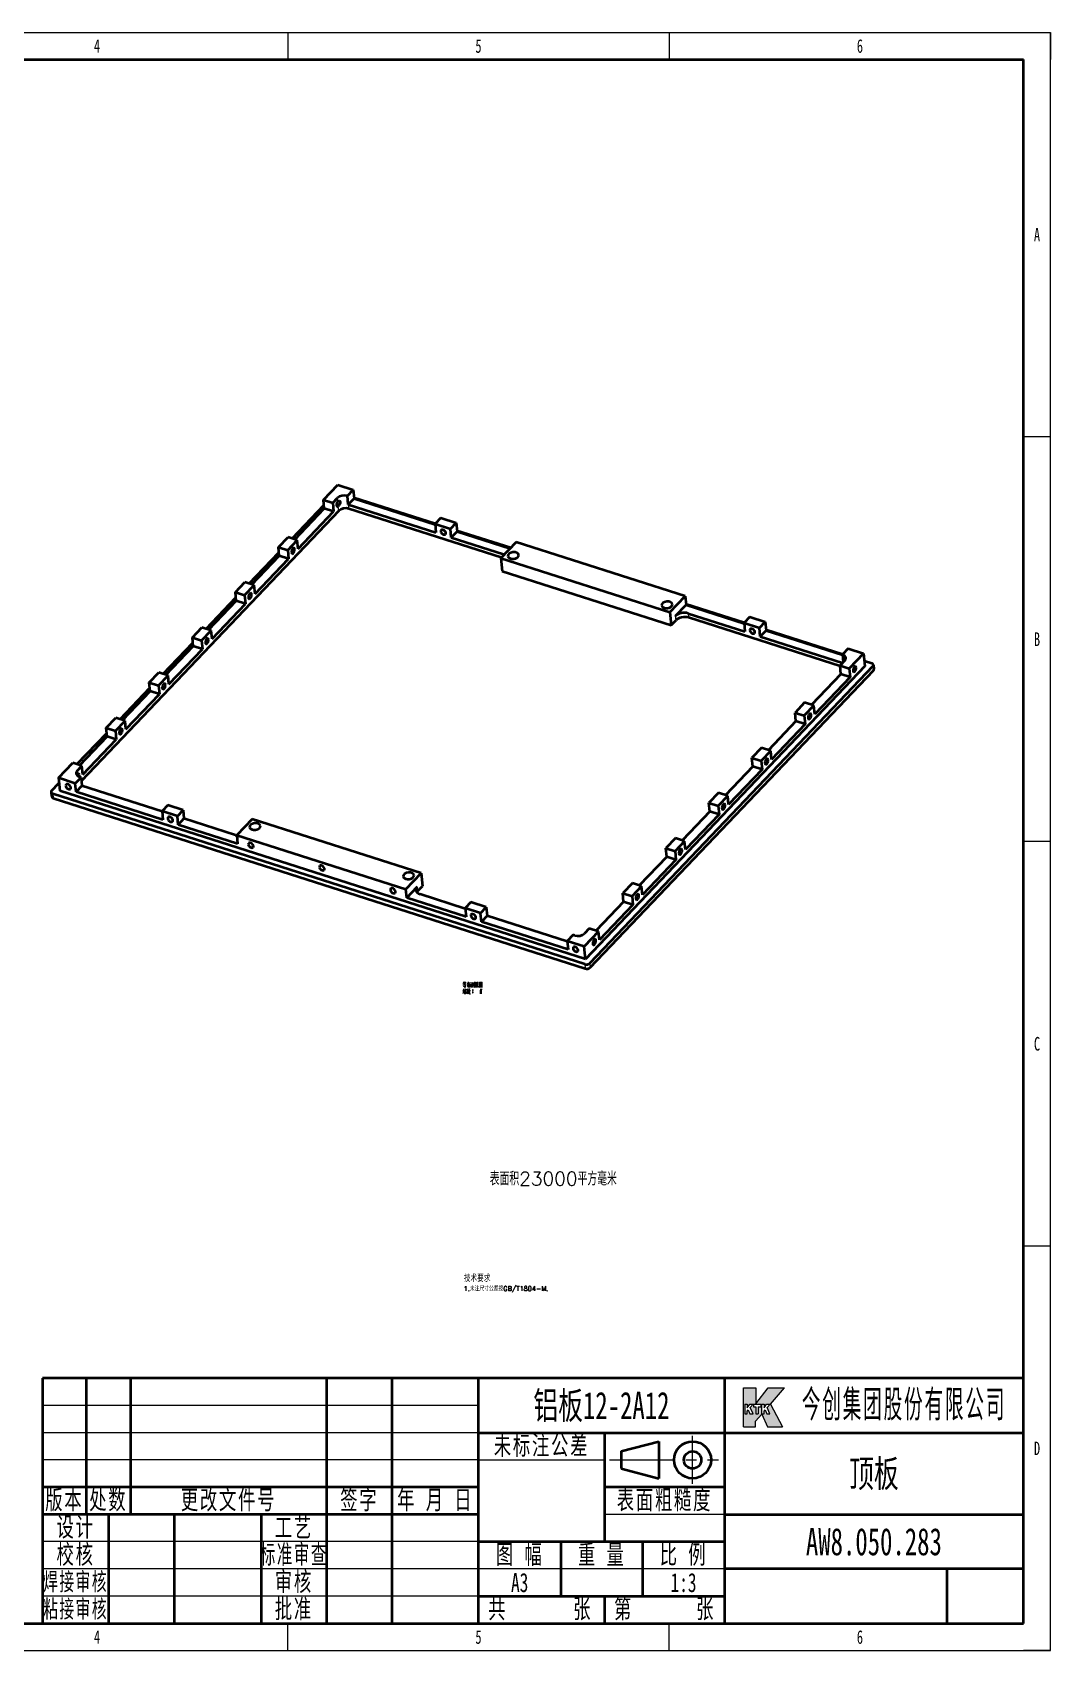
# Model space of a CAD drawing. Header units: millimetres. Extents: x -631 to 3210, y -446 to 2288.
# Drawn here: x 2649 to 3210, y 1396 to 2288 of the extents above; entities that cross this region are included whole.
import ezdxf
from ezdxf.enums import TextEntityAlignment as Align

# ---------------------------------------------------------------- set-up
doc = ezdxf.new("R2010")
doc.units = ezdxf.units.MM
doc.linetypes.add('点画线', pattern=[18, 12, -2, 2, -2])
doc.layers.get('0').update_dxf_attribs({"lineweight": 18})
for name, color, linetype, lineweight in [('中心线层', 1, '点画线', 18), ('尺寸线层', 3, 'Continuous', 18), ('文本层', 3, 'Continuous', 18), ('粗实线层', 7, 'Continuous', 35), ('细实线层', 7, 'Continuous', 18), ('细线0层', 255, 'Continuous', 18)]:
    doc.layers.add(name, color=color, linetype=linetype, lineweight=lineweight)
doc.styles.add('_CAXA_TXTSTYLE_OVERRID_1', font='', dxfattribs={"width": 0.667, "height": 3.5})
doc.styles.get("Standard").update_dxf_attribs({"font": 'txt.shx', "bigfont": 'gbcbig.shx'})
doc.styles.add('标准', font='', dxfattribs={"width": 0.667})
doc.styles.get('_CAXA_TXTSTYLE_OVERRID_1').set_extended_font_data('仿宋')
doc.styles.get('标准').set_extended_font_data('宋体')

# ---------------------------------------------------------------- blocks, each defined once
blk = doc.blocks.new('*X2')
at = {"layer": '粗实线层'}
for p, q in [((-185, 143.5), (205, 143.5)), ((205, -143.5), (205, 143.5)), ((-185, -143.5), (205, -143.5))]:
    blk.add_line(p, q, dxfattribs=at)
at = {"layer": '细实线层'}
for p, q in [((-210, 148.5), (210, 148.5)), ((70, 148.5), (70, 143.5)), ((140, 148.5), (140, 143.5)), ((210, -148.5), (210, 148.5)), ((210, 148.5), (210, 143.5)), ((210, 74.25), (205, 74.25)), ((210, 0), (205, 0)), ((210, -74.25), (205, -74.25)), ((70, -148.5), (70, -143.5)), ((140, -148.5), (140, -143.5)), ((210, -148.5), (210, -143.5)), ((-210, -148.5), (210, -148.5)), ((210, -148.5), (205, -148.5))]:
    blk.add_line(p, q, dxfattribs=at)
at = {"layer": '尺寸线层', "style": '标准'}
for tag, height, width, p in [('T1', 2.5, 0.667, (-175, 146)), ('T2', 2.5, 0.667, (-105, 146)), ('T3', 2.5, 0.667, (-35, 146)), ('T4', 2.5, 0.667, (35, 146)), ('T5', 2.5, 0.667, (105, 146)), ('T6', 2.5, 0.667, (175, 146)), ('R1', 2.5, 0.667, (207.5, 111.38)), ('SQE', 3.5, 0.667, (-188.18, 80.99)), ('试制车间', 3.5, 0.28375, (-188.18, 73.99)), ('涂装车间（装配）', 3.5, 0.147264, (-188.18, 66.99)), ('涂装车间（涂装）', 3.5, 0.147264, (-188.18, 59.99)), ('国际内装车间', 3.5, 0.189302, (-188.18, 52.99)), ('地铁复合车间', 3.5, 0.186278, (-188.18, 46.02)), ('屏蔽门车间', 3.5, 0.225254, (-188.18, 39.14)), ('R2', 2.5, 0.667, (207.5, 37.12)), ('电器车间', 3.5, 0.292284, (-188.18, 32.21)), ('玻璃钢车间', 3.5, 0.225603, (-188.18, 25.29)), ('城轨内装车间', 3.5, 0.186278, (-188.18, 18.29)), ('不锈钢箱体车间', 3.5, 0.15932, (-188.18, 11.29)), ('门系统总装车间', 3.5, 0.161527, (-188.18, 4.29)), ('座椅厨房车间', 3.5, 0.186516, (-188.18, -2.71)), ('碳钢车间', 3.5, 0.28375, (-188.18, -9.71)), ('铝不锈钢车间', 3.5, 0.186397, (-188.18, -16.71)), ('风挡车间', 3.5, 0.284026, (-188.18, -23.71)), ('风道车间', 3.5, 0.284026, (-188.18, -30.71)), ('动车内装车间', 3.5, 0.186397, (-188.18, -37.71)), ('R3', 2.5, 0.667, (207.5, -37.12)), ('采购部', 3.5, 0.378308, (-188.18, -44.71)), ('检修服务部', 3.5, 0.223014, (-188.18, -51.71)), ('品管部', 3.5, 0.389426, (-188.18, -58.71)), ('生产保障部', 3.5, 0.223356, (-188.18, -65.71)), ('工业化部', 3.5, 0.281557, (-188.18, -72.71)), ('研发部', 3.5, 0.3788, (-188.18, -79.71)), ('旧底图总号', 3, 0.667, (-197.5, -100.5)), ('底图总号', 3, 0.667, (-197.5, -113.5)), ('R4', 2.5, 0.667, (207.5, -111.38)), ('签字', 3, 0.667, (-197.5, -126.5)), ('日期', 3, 0.667, (-197.5, -139.5)), ('B1', 2.5, 0.667, (-175, -146)), ('B2', 2.5, 0.667, (-105, -146)), ('B3', 2.5, 0.667, (-35, -146)), ('B4', 2.5, 0.667, (35, -146)), ('B5', 2.5, 0.667, (105, -146)), ('B6', 2.5, 0.667, (175, -146))]:
    blk.add_attdef(tag, text='', height=height, dxfattribs=dict(at, width=width)).set_placement(p, align=Align.MIDDLE_CENTER)
at = {"layer": '尺寸线层', "style": '标准', "width": 0.667}
blk.add_attdef('图号', text='', height=5.33, rotation=180, dxfattribs=at).set_placement((-160, 138.5), align=Align.MIDDLE_CENTER)
blk = doc.blocks.new('*X3')
at = {"layer": '粗实线层'}
h = blk.add_hatch(color=150, dxfattribs=at)
h.paths.add_polyline_path([(-51.35, 36.06), (-51.35, 40.67), (-51.35, 43.23), (-49.09, 43.23), (-49.09, 40.29), (-46.81, 43.23), (-43.85, 43.23), (-46.43, 40.25), (-44.22, 36.08), (-46.97, 36.08), (-48.02, 38.42), (-49.13, 37.14), (-49.13, 36.06)], flags=0)
h.paths.add_polyline_path([(-50.68, 39.59), (-50.67, 39.61), (-50.23, 40.23), (-49.58, 40.23), (-50.13, 39.6), (-49.61, 38.49), (-50.17, 38.49), (-50.49, 39.18), (-50.68, 38.97), (-50.68, 38.49), (-51.13, 38.49), (-51.13, 39.61), (-51.13, 40.23), (-50.68, 40.23), (-50.68, 39.61)], flags=0)
h.paths.add_polyline_path([(-49.12, 38.49), (-49.12, 39.61), (-49.12, 39.76), (-49.55, 39.76), (-49.55, 40.23), (-48.19, 40.23), (-48.19, 39.76), (-48.65, 39.76), (-48.65, 38.49)], flags=0)
h.paths.add_polyline_path([(-48.03, 38.49), (-48.03, 39.53), (-48.03, 40.23), (-47.58, 40.23), (-47.58, 39.59), (-47.13, 40.23), (-46.48, 40.23), (-47.03, 39.6), (-46.51, 38.49), (-47.07, 38.49), (-47.39, 39.18), (-47.58, 38.97), (-47.58, 38.49)], flags=0)
at = {"layer": '中心线层'}
for p, q in [((-60.71, 25.6), (-60.71, 34.4)), ((-75.97, 30), (-55.97, 30))]:
    blk.add_line(p, q, dxfattribs=at)
at = {"layer": '尺寸线层'}
for p, q in [((-100, 40), (-180, 40)), ((-100, 35), (-180, 35)), ((-100, 30), (-180, 30)), ((-100, 15), (-180, 15)), ((-54.87, 10), (-180, 10)), ((-100, 5), (-180, 5))]:
    blk.add_line(p, q, dxfattribs=at)
at = {"layer": '文本层', "color": 150}
for p, q in [((-51.35, 36.06), (-51.35, 43.23)), ((-51.35, 43.23), (-49.09, 43.23)), ((-49.09, 43.23), (-49.09, 40.29)), ((-49.09, 40.29), (-46.81, 43.23)), ((-46.81, 43.23), (-43.85, 43.23)), ((-46.43, 40.25), (-43.85, 43.23)), ((-51.13, 40.23), (-51.13, 38.49)), ((-51.13, 40.23), (-50.68, 40.23)), ((-50.68, 40.23), (-50.68, 39.59)), ((-50.68, 39.59), (-50.23, 40.23)), ((-50.68, 38.97), (-50.49, 39.18)), ((-50.68, 38.49), (-50.68, 38.97)), ((-50.49, 39.18), (-50.17, 38.49)), ((-50.23, 40.23), (-49.58, 40.23)), ((-50.13, 39.6), (-49.58, 40.23)), ((-49.61, 38.49), (-50.13, 39.6)), ((-49.55, 40.23), (-48.19, 40.23)), ((-49.55, 40.23), (-49.55, 39.76)), ((-49.55, 39.76), (-49.12, 39.76)), ((-49.12, 39.76), (-49.12, 38.49)), ((-48.65, 39.76), (-48.19, 39.76)), ((-48.65, 39.76), (-48.65, 38.49)), ((-48.19, 40.23), (-48.19, 39.76)), ((-48.03, 40.23), (-48.03, 38.49)), ((-48.03, 40.23), (-47.58, 40.23)), ((-47.58, 40.23), (-47.58, 39.59)), ((-47.58, 39.59), (-47.13, 40.23)), ((-47.58, 38.97), (-47.39, 39.18)), ((-47.58, 38.49), (-47.58, 38.97)), ((-47.39, 39.18), (-47.07, 38.49)), ((-47.13, 40.23), (-46.48, 40.23)), ((-47.03, 39.6), (-46.48, 40.23)), ((-46.51, 38.49), (-47.03, 39.6)), ((-46.43, 40.25), (-44.22, 36.08)), ((-51.35, 36.06), (-49.13, 36.06)), ((-51.13, 38.49), (-50.68, 38.49)), ((-50.17, 38.49), (-49.61, 38.49)), ((-49.13, 37.14), (-48.02, 38.42)), ((-49.13, 36.06), (-49.13, 37.14)), ((-49.12, 38.49), (-48.65, 38.49)), ((-48.03, 38.49), (-47.58, 38.49)), ((-48.02, 38.42), (-46.97, 36.08)), ((-47.07, 38.49), (-46.51, 38.49)), ((-46.97, 36.08), (-44.22, 36.08))]:
    blk.add_line(p, q, dxfattribs=at)
at = {"layer": '文本层'}
blk.add_line((-49.13, 36.06), (-49.13, 36.06), dxfattribs=at)
at = {"layer": '粗实线层'}
for p, q in [((-180, 45), (-180, 0)), ((0, 45), (-180, 45)), ((-172, 45), (-172, 20)), ((-163.87, 45), (-163.87, 20)), ((-127.87, 45), (-127.87, 0)), ((-115.87, 45), (-115.87, 0)), ((-100, 0), (-100, 45)), ((-54.87, 45), (-54.87, 0)), ((0, 0), (0, 45)), ((-100, 35), (0, 35)), ((-76.87, 35), (-76.87, 15)), ((-73.79, 31.6), (-66.89, 33.4)), ((-66.89, 33.4), (-66.89, 26.6)), ((-73.79, 31.6), (-73.79, 28.4)), ((-73.79, 28.4), (-66.89, 26.6)), ((-100, 25), (-180, 25)), ((-54.87, 25), (-76.87, 25)), ((-100, 20), (-180, 20)), ((-167.87, 20), (-167.87, 0)), ((-155.87, 20), (-155.87, 0)), ((-139.87, 20), (-139.87, 0)), ((-54.87, 20), (0, 20)), ((-100, 15), (-54.87, 15)), ((-84.87, 15), (-84.87, 5)), ((-69.87, 15), (-69.87, 5)), ((0, 10), (-54.87, 10)), ((-14.04, 10), (-14.04, 0)), ((-100, 5), (-54.87, 5)), ((-76.87, 5), (-76.87, 0)), ((-180, 0), (0, 0))]:
    blk.add_line(p, q, dxfattribs=at)
for radius in [3.4, 1.6]:
    blk.add_circle((-60.71, 30), radius, dxfattribs=at)
at = {"layer": '细线0层'}
for p, q in [((-100, 30), (-76.87, 30)), ((-54.87, 20), (-76.87, 20))]:
    blk.add_line(p, q, dxfattribs=at)
at = {"layer": '尺寸线层', "attachment_point": 5}
for s, insert, char_height, width, style in [('\\T1.1;{\\W0.5;\\C150;今创集团股份有限公司}', (-21.9, 40), 5, 42.792, '_CAXA_TXTSTYLE_OVERRID_1'), ('\\T1.1;\\H0.929172x;\\W0.610078;焊接审核', (-173.93, 7.5), 3.5, 18.4107, '标准')]:
    blk.add_mtext(s, dxfattribs=dict(at, insert=insert, char_height=char_height, width=width, style=style))
at = {"layer": '尺寸线层', "char_height": 3.5, "attachment_point": 5, "style": '标准'}
for s, insert, width, line_spacing_factor in [('\\T1.1;\\W0.667;未标注公差', (-88.43, 32.5), 38.5655, 0.921667), ('\\T1.1;\\W0.667;版本', (-176, 22.5), 13.336, 0.921667), ('\\T1.1;\\W0.667;更改文件号', (-145.87, 22.5), 60.012, 0.917778), ('\\T1.1;\\W0.667;签字', (-121.87, 22.5), 20.004, 0.921667), ('\\T1.1;\\W0.667;年 月 日', (-107.93, 22.5), 26.4475, 0.921667), ('\\T1.1;\\W0.667;表面粗糙度', (-65.87, 22.5), 36.674, 0.921667), ('\\T1.1;\\W0.667;设计', (-173.93, 17.5), 20.2285, 0.886667), ('\\T1.1;\\W0.667;工艺', (-133.87, 17.5), 20.004, 0.847778), ('\\T1.1;\\W0.667;图 幅', (-92.43, 12.5), 25.2295, 0.917778), ('\\T1.1;\\W0.667;重 量', (-77.37, 12.5), 25.005, 0.875), ('\\T1.1;\\W0.667;比 例', (-62.37, 12.5), 25.005, 0.902222), ('\\T1.1;\\W0.667;审核', (-133.87, 7.5), 20.004, 0.925556), ('\\T1.1;\\W0.667;共', (-96.46, 2.5), 11.8108, 0.902222), ('\\T1.1;\\W0.667;张', (-80.87, 2.5), 13.336, 0.894444), ('\\T1.1;\\W0.667;第', (-73.37, 2.5), 11.669, 0.913889), ('\\T1.1;\\W0.667;张', (-58.31, 2.5), 11.4846, 0.894444)]:
    blk.add_mtext(s, dxfattribs=dict(at, insert=insert, width=width, line_spacing_factor=line_spacing_factor))
at = {"layer": '尺寸线层', "linetype": 'Continuous', "char_height": 3.5, "attachment_point": 5, "style": '标准'}
for s, insert, width, line_spacing_factor in [('\\T1.1;\\W0.667;处数', (-167.93, 22.5), 13.5605, 0.917778), ('\\T1.1;\\W0.667;校核', (-173.93, 12.5), 20.2285, 0.925556), ('\\T1.1;\\W0.594321;标准审查', (-133.87, 12.5), 19.1319, 0.917778), ('\\T1.1;\\W0.667;批准', (-133.87, 2.5), 20.004, 0.91)]:
    blk.add_mtext(s, dxfattribs=dict(at, insert=insert, width=width, line_spacing_factor=line_spacing_factor))
at = {"layer": '尺寸线层', "linetype": 'Continuous', "insert": (-173.93, 2.5), "char_height": 3.5, "width": 18.4107, "attachment_point": 5, "style": '标准'}
blk.add_mtext('\\T1.1;\\H0.929172x;\\W0.610078;粘接审核', dxfattribs=at)
at = {"layer": '尺寸线层', "style": '标准'}
for tag, height, width, p in [('KTK版本4', 3.34, 0.37182, (-176, 42.5)), ('处数4', 3.36, 0.62988, (-167.93, 42.5)), ('更改文件号4', 3.36, 0.667, (-145.87, 42.5)), ('签字4', 3.34, 0.667, (-121.87, 42.5)), ('年月日4', 3.34, 0.667, (-107.93, 42.5)), ('材料', 5, 0.667, (-77.43, 40)), ('KTK版本3', 3.34, 0.374264, (-176, 37.5)), ('处数3', 3.36, 0.636828, (-167.93, 37.5)), ('更改文件号3', 3.36, 0.667, (-145.87, 37.5)), ('签字3', 3.34, 0.667, (-121.87, 37.5)), ('年月日3', 3.34, 0.667, (-107.93, 37.5)), ('KTK版本2', 3.34, 0.374264, (-176, 32.5)), ('处数2', 3.36, 0.636828, (-167.93, 32.5)), ('更改文件号2', 3.36, 0.667, (-145.87, 32.5)), ('签字2', 3.34, 0.667, (-121.87, 32.5)), ('年月日2', 3.34, 0.667, (-107.93, 32.5)), ('名称', 5, 0.667, (-27.43, 27.5)), ('KTK版本', 3.34, 0.429424, (-176, 27.5)), ('处数1', 3.36, 0.647024, (-167.93, 27.5)), ('更改文件号1', 3.36, 0.667, (-145.87, 27.5)), ('签字1', 3.34, 0.667, (-121.87, 27.5)), ('年月日1', 3.34, 0.667, (-107.93, 27.5)), ('设计', 3.47, 0.667, (-161.87, 17.5)), ('设计日期', 3.5, 0.667, (-147.87, 17.5)), ('工艺', 3.5, 0.667, (-121.87, 17.5)), ('工艺日期', 3.41, 0.667, (-107.93, 17.5)), ('图号', 5, 0.667, (-27.43, 15)), ('校核', 3.5, 0.667, (-161.87, 12.5)), ('校核日期', 3.33, 0.667, (-147.87, 12.5)), ('标准审核', 3.33, 0.594979, (-121.87, 12.5)), ('标准审核日期', 3.33, 0.525265, (-107.93, 12.5)), ('焊接审核', 3.25, 0.602894, (-161.87, 7.5)), ('焊接审核日期', 3.25, 0.538358, (-147.87, 7.5)), ('审核', 3.33, 0.667, (-121.87, 7.5)), ('审核日期', 3.33, 0.667, (-107.93, 7.5)), ('图幅', 3.36, 0.667, (-92.43, 7.5)), ('重量', 3.5, 0.667, (-77.37, 7.5)), ('比例', 3.41, 0.667, (-62.37, 7.5)), ('原图号', 5, 0.667, (-34.45, 5.12)), ('客户版本', 5, 0.462605, (-7.02, 5)), ('粘接审核', 3.25, 0.602894, (-161.87, 2.5)), ('粘接审核日期', 3.25, 0.538358, (-147.87, 2.5)), ('批准', 3.38, 0.667, (-121.87, 2.5)), ('批准日期', 3.37, 0.667, (-107.93, 2.5)), ('共几张', 3.38, 0.512128, (-88.89, 2.5)), ('第几张', 3.36, 0.521411, (-65.81, 2.5))]:
    blk.add_attdef(tag, text='', height=height, dxfattribs=dict(at, width=width)).set_placement(p, align=Align.MIDDLE_CENTER)

msp = doc.modelspace()

# ---------------------------------------------------------------- linework, layer by layer
at = {"color": 7, "lineweight": 35, "ltscale": 0.286273}
msp.add_line((2809.66, 2030.027), (2817.561, 2038.315), dxfattribs=at)
at = {"color": 7, "lineweight": 35, "ltscale": 0.2222}
for p, q in [((2817.561, 2038.315), (2826.025, 2035.603)), ((2871.11, 2016.829), (2879.574, 2014.117)), ((3041.237, 1962.316), (3049.702, 1959.604)), ((3044.398, 1965.631), (3052.862, 1962.919)), ((3098.568, 1948.273), (3107.032, 1945.561)), ((2729.251, 1855.986), (2720.787, 1858.699)), ((2732.412, 1859.302), (2723.948, 1862.014)), ((2896.163, 1802.504), (2887.699, 1805.216)), ((2899.323, 1805.819), (2890.859, 1808.531))]:
    msp.add_line(p, q, dxfattribs=at)
at = {"color": 7, "lineweight": 35, "ltscale": 0.114509}
for p, q in [((2822.865, 2032.288), (2826.025, 2035.603)), ((2879.574, 2014.117), (2882.735, 2017.432)), ((2883.203, 2012.703), (2880.042, 2009.388)), ((3098.568, 1948.273), (3095.408, 1944.958)), ((2890.859, 1808.531), (2887.699, 1805.216)), ((2896.163, 1802.504), (2899.323, 1805.819)), ((2899.792, 1801.09), (2896.631, 1797.775))]:
    msp.add_line(p, q, dxfattribs=at)
at = {"color": 7, "lineweight": 35, "ltscale": 0.1188}
msp.add_line((2823.333, 2027.559), (2822.865, 2032.288), dxfattribs=at)
at = {"color": 7, "lineweight": 35, "ltscale": 0.118799}
for p, q in [((2826.025, 2035.603), (2826.494, 2030.874)), ((2810.128, 2025.298), (2809.66, 2030.027)), ((2814.738, 2028.4), (2815.206, 2023.671)), ((2871.11, 2016.829), (2871.578, 2012.1)), ((2880.042, 2009.388), (2879.574, 2014.117)), ((2882.735, 2017.432), (2883.203, 2012.703)), ((2795.715, 2003.228), (2795.247, 2007.956)), ((2785.369, 1999.33), (2784.901, 2004.058)), ((2789.979, 2002.431), (2790.447, 1997.702)), ((2761.663, 1974.466), (2761.195, 1979.195)), ((2772.01, 1978.364), (2771.541, 1983.093)), ((2766.274, 1977.568), (2766.742, 1972.839)), ((3008.849, 1977.022), (3009.318, 1972.293)), ((3041.237, 1962.316), (3041.706, 1957.587)), ((3052.862, 1962.919), (3053.331, 1958.19)), ((2737.958, 1949.603), (2737.49, 1954.331)), ((2742.568, 1952.704), (2743.036, 1947.975)), ((2748.304, 1953.501), (2747.836, 1958.229)), ((3050.17, 1954.875), (3049.702, 1959.604)), ((3094.52, 1934.172), (3094.052, 1938.901)), ((3099.131, 1937.273), (3099.599, 1932.545)), ((2714.252, 1924.739), (2713.784, 1929.468)), ((2718.863, 1927.841), (2719.331, 1923.112)), ((2724.599, 1928.637), (2724.131, 1933.366)), ((3080.108, 1912.101), (3079.64, 1916.83)), ((2700.893, 1903.773), (2700.425, 1908.502)), ((3069.761, 1908.203), (3069.293, 1912.932)), ((3074.372, 1911.305), (3074.84, 1906.576)), ((2690.547, 1899.875), (2690.079, 1904.604)), ((2695.157, 1902.977), (2695.625, 1898.248)), ((3056.402, 1887.238), (3055.934, 1891.966)), ((2677.188, 1878.91), (2676.72, 1883.639)), ((3046.056, 1883.34), (3045.588, 1888.068)), ((3050.666, 1886.441), (3051.134, 1881.712)), ((2673.518, 1869.266), (2673.05, 1873.995)), ((2676.211, 1877.31), (2676.679, 1872.581)), ((3022.351, 1858.476), (3021.882, 1863.205)), ((3032.697, 1862.374), (3032.229, 1867.103)), ((2720.787, 1858.699), (2721.256, 1853.97)), ((2729.72, 1851.258), (2729.251, 1855.986)), ((2732.412, 1859.302), (2732.88, 1854.573)), ((3026.961, 1861.578), (3027.429, 1856.849)), ((2761.923, 1845.518), (2762.391, 1840.789)), ((2998.645, 1833.613), (2998.177, 1838.341)), ((3003.255, 1836.714), (3003.724, 1831.985)), ((3008.991, 1837.51), (3008.523, 1842.239)), ((2855.496, 1810.956), (2855.027, 1815.685)), ((2974.94, 1808.749), (2974.471, 1813.478)), ((2979.55, 1811.851), (2980.018, 1807.122)), ((2985.286, 1812.647), (2984.818, 1817.376)), ((2887.699, 1805.216), (2888.167, 1800.487)), ((2896.631, 1797.775), (2896.163, 1802.504)), ((2899.323, 1805.819), (2899.792, 1801.09)), ((2943.9, 1787.208), (2944.368, 1782.479))]:
    msp.add_line(p, q, dxfattribs=at)
at = {"color": 7, "lineweight": 35}
for p, q in [((2826.433, 2031.489), (2871.362, 2017.093)), ((2818.074, 2024.069), (2676.393, 1875.466)), ((2792.501, 2008.836), (2809.946, 2027.134)), ((2793.981, 2008.362), (2810.128, 2025.298)), ((2795.715, 2003.228), (2815.206, 2023.671)), ((2823.333, 2027.559), (2871.578, 2012.1)), ((2907.568, 1998.279), (2823.567, 2025.194)), ((2826.494, 2030.874), (2871.135, 2016.57)), ((2880.042, 2009.388), (2908.82, 2000.167)), ((2883.142, 2013.318), (2912.836, 2003.804)), ((2883.203, 2012.703), (2912.401, 2003.347)), ((3008.849, 1977.022), (2915.745, 2006.855)), ((2768.796, 1983.973), (2785.187, 2001.165)), ((2770.275, 1983.499), (2785.369, 1999.33)), ((2772.01, 1978.364), (2790.447, 1997.702)), ((2907.316, 1998.014), (3000.421, 1968.181)), ((2908.018, 1990.921), (3001.123, 1961.088)), ((2745.09, 1959.109), (2761.482, 1976.301)), ((2746.57, 1958.635), (2761.663, 1974.466)), ((2748.304, 1953.501), (2766.742, 1972.839)), ((3009.257, 1972.908), (3041.49, 1962.58)), ((3009.318, 1972.293), (3041.263, 1962.057)), ((3010.389, 1967.622), (3041.706, 1957.587)), ((3094.091, 1938.512), (3010.623, 1965.257)), ((2721.385, 1934.246), (2737.776, 1951.438)), ((3050.17, 1954.875), (3095.449, 1940.366)), ((3053.27, 1958.805), (3095.66, 1945.222)), ((3053.331, 1958.19), (3095.433, 1944.699)), ((2722.864, 1933.771), (2737.958, 1949.603)), ((2724.599, 1928.637), (2743.036, 1947.975)), ((3107.735, 1938.468), (2953.913, 1777.131)), ((3112.174, 1938.488), (2956.245, 1774.941)), ((2956.479, 1772.577), (3112.408, 1936.124)), ((3094.52, 1934.172), (3078.373, 1917.236)), ((2697.679, 1909.382), (2714.071, 1926.574)), ((2699.159, 1908.908), (2714.252, 1924.739)), ((3099.599, 1932.545), (3080.108, 1912.101)), ((2700.893, 1903.773), (2719.331, 1923.112)), ((3069.761, 1908.203), (3054.668, 1892.372)), ((2673.974, 1884.518), (2690.365, 1901.711)), ((2675.453, 1884.044), (2690.547, 1899.875)), ((2677.188, 1878.91), (2695.625, 1898.248)), ((3074.84, 1906.576), (3056.402, 1887.238)), ((3046.056, 1883.34), (3030.962, 1867.509)), ((3051.134, 1881.712), (3032.697, 1862.374)), ((2720.813, 1858.439), (2676.679, 1872.581)), ((2953.499, 1774.379), (2660.642, 1868.217)), ((2660.876, 1865.853), (2953.733, 1772.014)), ((2953.913, 1777.131), (2664.442, 1869.885)), ((2721.256, 1853.97), (2673.518, 1869.266)), ((2761.32, 1845.46), (2732.88, 1854.573)), ((2863.456, 1824.525), (2770.351, 1854.358)), ((3022.351, 1858.476), (3007.257, 1842.645)), ((3027.429, 1856.849), (3008.991, 1837.51)), ((2762.391, 1840.789), (2729.72, 1851.258)), ((2761.923, 1845.518), (2855.027, 1815.685)), ((2998.645, 1833.613), (2983.551, 1817.781)), ((3003.724, 1831.985), (2985.286, 1812.647)), ((2888.167, 1800.487), (2855.496, 1810.956)), ((2887.724, 1804.957), (2862.888, 1812.915)), ((2974.94, 1808.749), (2959.846, 1792.918)), ((2943.926, 1786.949), (2899.792, 1801.09)), ((2980.018, 1807.122), (2961.58, 1787.783)), ((2944.368, 1782.479), (2896.631, 1797.775))]:
    msp.add_line(p, q, dxfattribs=at)
at = {"color": 7, "lineweight": 35, "ltscale": 0.133318}
for p, q in [((2809.66, 2030.027), (2814.738, 2028.4)), ((2815.206, 2023.671), (2810.128, 2025.298)), ((2795.247, 2007.956), (2790.168, 2009.584)), ((2784.901, 2004.058), (2789.979, 2002.431)), ((2790.447, 1997.702), (2785.369, 1999.33)), ((2737.49, 1954.331), (2742.568, 1952.704)), ((2747.836, 1958.229), (2742.757, 1959.857)), ((2743.036, 1947.975), (2737.958, 1949.603)), ((2724.131, 1933.366), (2719.052, 1934.993)), ((3094.052, 1938.901), (3099.131, 1937.273)), ((3099.599, 1932.545), (3094.52, 1934.172)), ((2700.425, 1908.502), (2695.347, 1910.129)), ((3069.293, 1912.932), (3074.372, 1911.305)), ((3074.84, 1906.576), (3069.761, 1908.203)), ((2690.079, 1904.604), (2695.157, 1902.977)), ((2695.625, 1898.248), (2690.547, 1899.875)), ((3055.934, 1891.966), (3050.856, 1893.594)), ((2676.72, 1883.639), (2671.641, 1885.266)), ((3045.588, 1888.068), (3050.666, 1886.441)), ((3051.134, 1881.712), (3046.056, 1883.34)), ((2998.177, 1838.341), (3003.255, 1836.714)), ((3008.523, 1842.239), (3003.445, 1843.867)), ((3003.724, 1831.985), (2998.645, 1833.613)), ((2984.818, 1817.376), (2979.739, 1819.003))]:
    msp.add_line(p, q, dxfattribs=at)
at = {"color": 7, "lineweight": 35, "ltscale": 0.095422}
msp.add_line((2814.738, 2028.4), (2817.372, 2031.162), dxfattribs=at)
at = {"color": 7, "lineweight": 13, "ltscale": 0.04653}
for p, q in [((2817.555, 2029.31), (2817.372, 2031.162)), ((2674.086, 1880.876), (2674.269, 1879.024))]:
    msp.add_line(p, q, dxfattribs=at)
at = {"color": 7, "lineweight": 13, "ltscale": 0.06633}
msp.add_line((2818.074, 2024.069), (2817.813, 2026.709), dxfattribs=at)
at = {"color": 7, "lineweight": 35, "ltscale": 0.11451}
for p, q in [((2826.494, 2030.874), (2823.333, 2027.559)), ((2673.05, 1873.995), (2676.211, 1877.31)), ((2676.679, 1872.581), (2673.518, 1869.266)), ((2723.948, 1862.014), (2720.787, 1858.699)), ((2729.251, 1855.986), (2732.412, 1859.302)), ((2732.88, 1854.573), (2729.72, 1851.258)), ((2947.061, 1790.523), (2943.9, 1787.208))]:
    msp.add_line(p, q, dxfattribs=at)
at = {"color": 7, "lineweight": 13, "ltscale": 0.059399}
for p, q in [((2823.333, 2027.559), (2823.567, 2025.194)), ((3003.757, 1963.851), (3003.523, 1966.215)), ((3112.174, 1938.488), (3112.408, 1936.124)), ((2660.642, 1868.217), (2660.876, 1865.853)), ((2953.499, 1774.379), (2953.733, 1772.014)), ((2956.245, 1774.941), (2956.479, 1772.577))]:
    msp.add_line(p, q, dxfattribs=at)
at = {"color": 7, "lineweight": 35, "ltscale": 0.114513}
for p, q in [((2874.271, 2020.144), (2871.11, 2016.829)), ((3044.398, 1965.631), (3041.237, 1962.316)), ((3049.702, 1959.604), (3052.862, 1962.919))]:
    msp.add_line(p, q, dxfattribs=at)
at = {"color": 7, "lineweight": 35, "ltscale": 0.222194}
msp.add_line((2874.271, 2020.144), (2882.735, 2017.432), dxfattribs=at)
at = {"color": 7, "lineweight": 35, "ltscale": 0.19085}
for p, q in [((2784.901, 2004.058), (2790.168, 2009.584)), ((2789.979, 2002.431), (2795.247, 2007.956)), ((2761.195, 1979.195), (2766.463, 1984.72)), ((2766.274, 1977.568), (2771.541, 1983.093)), ((2737.49, 1954.331), (2742.757, 1959.857)), ((2742.568, 1952.704), (2747.836, 1958.229)), ((2718.863, 1927.841), (2724.131, 1933.366)), ((3074.561, 1918.457), (3069.293, 1912.932)), ((2690.079, 1904.604), (2695.347, 1910.129)), ((2695.157, 1902.977), (2700.425, 1908.502)), ((3050.856, 1893.594), (3045.588, 1888.068)), ((3055.934, 1891.966), (3050.666, 1886.441)), ((3027.15, 1868.73), (3021.882, 1863.205)), ((3032.229, 1867.103), (3026.961, 1861.578)), ((3003.445, 1843.867), (2998.177, 1838.341)), ((3008.523, 1842.239), (3003.255, 1836.714)), ((2984.818, 1817.376), (2979.55, 1811.851))]:
    msp.add_line(p, q, dxfattribs=at)
at = {"color": 7, "lineweight": 35, "ltscale": 0.305364}
for p, q in [((2915.745, 2006.855), (2907.316, 1998.014)), ((3000.421, 1968.181), (3008.849, 1977.022)), ((2770.351, 1854.358), (2761.923, 1845.518)), ((2855.027, 1815.685), (2863.456, 1824.525))]:
    msp.add_line(p, q, dxfattribs=at)
at = {"color": 7, "lineweight": 35, "ltscale": 0.178199}
for p, q in [((2907.316, 1998.014), (2908.018, 1990.921)), ((3000.421, 1968.181), (3001.123, 1961.088)), ((2863.456, 1824.525), (2864.158, 1817.432)), ((2953.913, 1777.131), (2953.211, 1784.224))]:
    msp.add_line(p, q, dxfattribs=at)
at = {"color": 7, "lineweight": 13, "ltscale": 0.013084}
msp.add_line((2908.872, 1999.646), (2908.82, 2000.167), dxfattribs=at)
at = {"color": 7, "lineweight": 35, "ltscale": 0.133324}
for p, q in [((2761.195, 1979.195), (2766.274, 1977.568)), ((2771.541, 1983.093), (2766.463, 1984.72)), ((2766.742, 1972.839), (2761.663, 1974.466)), ((2713.784, 1929.468), (2718.863, 1927.841)), ((2719.331, 1923.112), (2714.252, 1924.739)), ((3079.64, 1916.83), (3074.561, 1918.457)), ((3021.882, 1863.205), (3026.961, 1861.578)), ((3032.229, 1867.103), (3027.15, 1868.73)), ((3027.429, 1856.849), (3022.351, 1858.476)), ((2974.471, 1813.478), (2979.55, 1811.851)), ((2980.018, 1807.122), (2974.94, 1808.749)), ((2961.112, 1792.512), (2956.034, 1794.139))]:
    msp.add_line(p, q, dxfattribs=at)
at = {"color": 7, "lineweight": 35, "ltscale": 0.209937}
for p, q in [((3003.523, 1966.215), (3009.318, 1972.293)), ((2855.496, 1810.956), (2861.29, 1817.034))]:
    msp.add_line(p, q, dxfattribs=at)
at = {"color": 7, "lineweight": 35, "ltscale": 0.095428}
for p, q in [((3001.123, 1961.088), (3003.757, 1963.851)), ((2674.086, 1880.876), (2676.72, 1883.639)), ((2861.524, 1814.669), (2864.158, 1817.432))]:
    msp.add_line(p, q, dxfattribs=at)
at = {"color": 7, "lineweight": 13, "ltscale": 0.0594}
for p, q in [((3010.389, 1967.622), (3010.623, 1965.257)), ((2861.29, 1817.034), (2861.524, 1814.669))]:
    msp.add_line(p, q, dxfattribs=at)
at = {"color": 7, "lineweight": 35, "ltscale": 0.114514}
msp.add_line((3053.331, 1958.19), (3050.17, 1954.875), dxfattribs=at)
at = {"color": 7, "lineweight": 35, "ltscale": 0.105506}
msp.add_line((3095.408, 1944.958), (3095.823, 1940.758), dxfattribs=at)
at = {"color": 7, "lineweight": 35, "ltscale": 0.286277}
for p, q in [((3107.032, 1945.561), (3099.131, 1937.273)), ((2961.112, 1792.512), (2953.211, 1784.224))]:
    msp.add_line(p, q, dxfattribs=at)
at = {"color": 7, "lineweight": 35, "ltscale": 0.178198}
for p, q in [((3107.032, 1945.561), (3107.735, 1938.468)), ((2663.739, 1876.978), (2664.442, 1869.885))]:
    msp.add_line(p, q, dxfattribs=at)
at = {"color": 7, "lineweight": 35, "ltscale": 0.190855}
for p, q in [((2713.784, 1929.468), (2719.052, 1934.993)), ((2979.739, 1819.003), (2974.471, 1813.478))]:
    msp.add_line(p, q, dxfattribs=at)
at = {"color": 7, "lineweight": 35, "ltscale": 0.095427}
msp.add_line((3096.686, 1941.663), (3094.052, 1938.901), dxfattribs=at)
at = {"color": 7, "lineweight": 35, "ltscale": 0.107507}
msp.add_line((3107.44, 1941.448), (3111.535, 1940.136), dxfattribs=at)
at = {"color": 7, "lineweight": 35, "ltscale": 0.059399}
for p, q in [((3112.471, 1939.228), (3112.705, 1936.863)), ((2659.705, 1869.125), (2659.939, 1866.761))]:
    msp.add_line(p, q, dxfattribs=at)
at = {"color": 7, "lineweight": 35, "ltscale": 0.190854}
msp.add_line((3079.64, 1916.83), (3074.372, 1911.305), dxfattribs=at)
at = {"color": 7, "lineweight": 35, "ltscale": 0.286278}
msp.add_line((2663.739, 1876.978), (2671.641, 1885.266), dxfattribs=at)
at = {"color": 7, "lineweight": 35, "ltscale": 0.145765}
msp.add_line((2660.003, 1869.865), (2664.026, 1874.084), dxfattribs=at)
at = {"color": 7, "lineweight": 35, "ltscale": 0.244421}
for p, q in [((2673.05, 1873.995), (2663.739, 1876.978)), ((2953.211, 1784.224), (2943.9, 1787.208))]:
    msp.add_line(p, q, dxfattribs=at)
at = {"color": 7, "lineweight": 35, "ltscale": 0.022221}
for p, q in [((2676.211, 1877.31), (2675.364, 1877.581)), ((2947.907, 1790.252), (2947.061, 1790.523))]:
    msp.add_line(p, q, dxfattribs=at)
at = {"color": 7, "lineweight": 35, "ltscale": 0.095423}
msp.add_line((2956.034, 1794.139), (2953.4, 1791.377), dxfattribs=at)
at = {"color": 7, "lineweight": 35, "ltscale": 0.118798}
msp.add_line((2961.58, 1787.783), (2961.112, 1792.512), dxfattribs=at)
at = {"color": 7, "lineweight": 35}
for points in [[(2817.555, 2029.31), (2817.849, 2029.516), (2818.09, 2029.569), (2818.326, 2029.537)], [(2818.855, 2028.825), (2818.822, 2028.389), (2818.659, 2027.925), (2818.541, 2027.695), (2818.106, 2027.05), (2817.813, 2026.709)], [(2818.326, 2029.537), (2818.59, 2029.383), (2818.778, 2029.121), (2818.855, 2028.825)], [(2673.943, 1878.432), (2674.049, 1878.699), (2674.269, 1879.024)]]:
    msp.add_lwpolyline(points, dxfattribs=at)
at = {"color": 7, "lineweight": 13}
for points in [[(2887.01, 1764.678), (2886.486, 1763.593)], [(2886.8, 1764.223), (2887.395, 1764.328)], [(2887.151, 1763.733), (2886.941, 1764.223)], [(2887.675, 1764.678), (2887.326, 1763.698)], [(2887.536, 1764.223), (2888.201, 1764.328)], [(2887.675, 1764.223), (2887.885, 1763.768)], [(2889.32, 1764.678), (2888.901, 1762.963)], [(2890.161, 1764.608), (2890.125, 1763.278), (2890.09, 1761.948)], [(2891.105, 1764.573), (2891.351, 1764.083)], [(2891.631, 1762.473), (2891.631, 1764.433)], [(2891.631, 1764.188), (2892.191, 1764.258)], [(2892.191, 1764.398), (2892.191, 1762.508)], [(2892.75, 1764.678), (2892.75, 1763.138), (2892.75, 1761.598)], [(2893.381, 1764.608), (2893.661, 1764.188)], [(2894.151, 1764.573), (2894.151, 1762.893)], [(2894.816, 1764.398), (2894.151, 1764.328)], [(2894.746, 1762.823), (2894.816, 1764.503)], [(2895.585, 1764.608), (2895.585, 1763.138), (2895.585, 1761.633)], [(2895.585, 1764.573), (2895.585, 1763.173), (2895.585, 1761.773)], [(2897.056, 1764.433), (2895.585, 1764.293)], [(2897.02, 1761.808), (2897.02, 1763.173), (2897.056, 1764.573)], [(2886.415, 1758.413), (2887.115, 1758.798)], [(2886.871, 1759.848), (2886.451, 1759.708)], [(2888.27, 1763.138), (2886.486, 1762.893)], [(2886.941, 1760.863), (2886.486, 1759.778)], [(2886.52, 1759.078), (2887.046, 1759.253)], [(2887.01, 1760.093), (2886.556, 1759.078)], [(2886.661, 1762.403), (2888.026, 1762.578)], [(2886.905, 1763.383), (2887.921, 1763.523)], [(2887.326, 1759.568), (2887.01, 1759.078)], [(2887.046, 1762.403), (2887.185, 1761.913)], [(2887.256, 1760.548), (2887.151, 1759.988)], [(2887.256, 1760.408), (2888.306, 1760.548)], [(2887.5, 1760.128), (2887.326, 1759.568)], [(2887.675, 1761.598), (2887.675, 1761.563), (2887.361, 1761.843)], [(2887.361, 1759.638), (2887.361, 1757.923)], [(2887.395, 1763.033), (2887.395, 1763.733)], [(2887.57, 1759.848), (2888.27, 1759.953)], [(2887.641, 1761.038), (2887.816, 1760.653)], [(2887.641, 1759.428), (2887.675, 1758.028)], [(2887.641, 1759.323), (2888.165, 1759.393)], [(2887.675, 1762.963), (2887.675, 1761.563)], [(2887.675, 1758.763), (2888.06, 1758.833)], [(2888.131, 1758.273), (2887.71, 1758.203)], [(2887.885, 1759.883), (2887.816, 1759.323)], [(2888.201, 1759.498), (2888.131, 1758.098)], [(2888.34, 1760.653), (2888.201, 1760.198)], [(2889.111, 1760.268), (2889.006, 1759.358), (2888.901, 1758.938), (2888.585, 1758.063)], [(2889.566, 1762.543), (2888.621, 1762.228)], [(2888.621, 1760.198), (2889.671, 1760.338)], [(2888.691, 1763.943), (2889.635, 1764.048)], [(2888.83, 1762.928), (2889.53, 1763.033)], [(2889.425, 1759.778), (2889.32, 1758.938), (2889.181, 1758.098), (2888.97, 1758.378)], [(2889.04, 1759.603), (2889.425, 1759.673)], [(2889.111, 1761.108), (2889.215, 1760.548)], [(2889.25, 1763.593), (2889.25, 1761.598)], [(2889.81, 1758.518), (2889.425, 1757.993)], [(2889.81, 1759.778), (2889.635, 1759.218)], [(2889.705, 1761.773), (2889.705, 1763.558)], [(2889.705, 1763.348), (2890.51, 1763.453)], [(2889.705, 1761.913), (2890.476, 1761.983)], [(2889.74, 1759.533), (2890.3, 1758.098)], [(2889.951, 1760.408), (2889.81, 1759.778)], [(2890.09, 1759.148), (2889.81, 1758.518)], [(2889.845, 1762.683), (2890.371, 1762.753)], [(2889.881, 1760.023), (2890.58, 1760.163)], [(2890.02, 1761.143), (2889.951, 1760.408)], [(2890.3, 1760.093), (2890.09, 1759.148)], [(2890.3, 1758.098), (2890.615, 1758.098)], [(2890.546, 1763.523), (2890.476, 1761.773)], [(2890.931, 1763.733), (2891.21, 1763.348)], [(2891.141, 1761.913), (2890.931, 1762.333)], [(2891.421, 1763.488), (2891.141, 1761.913)], [(2891.246, 1761.598), (2891.665, 1762.088)], [(2891.631, 1760.233), (2892.016, 1760.233)], [(2891.631, 1758.973), (2892.016, 1758.973)], [(2891.665, 1762.088), (2891.84, 1762.718)], [(2891.665, 1760.338), (2891.98, 1760.338)], [(2891.665, 1760.093), (2891.98, 1760.093)], [(2891.665, 1759.078), (2891.98, 1759.078)], [(2891.665, 1758.833), (2891.98, 1758.833)], [(2891.911, 1763.838), (2891.84, 1762.718)], [(2892.26, 1761.843), (2891.911, 1762.368)], [(2892.75, 1761.598), (2892.435, 1762.053)], [(2892.47, 1762.578), (2892.47, 1764.083)], [(2893.73, 1763.943), (2893.556, 1763.453), (2893.066, 1762.718)], [(2893.101, 1763.733), (2893.661, 1763.803)], [(2893.556, 1763.453), (2893.556, 1761.668)], [(2893.556, 1763.278), (2893.871, 1762.963)], [(2893.661, 1761.668), (2893.941, 1761.948)], [(2893.941, 1761.948), (2894.185, 1762.298)], [(2894.361, 1762.928), (2894.185, 1762.298)], [(2894.465, 1763.978), (2894.361, 1762.928)], [(2894.5, 1761.948), (2894.5, 1763.033)], [(2894.641, 1761.843), (2894.5, 1761.948)], [(2895.06, 1761.843), (2894.641, 1761.843)], [(2895.06, 1762.473), (2895.06, 1761.843)], [(2895.585, 1761.878), (2896.951, 1761.983)], [(2895.655, 1762.683), (2896.145, 1763.103)], [(2896.355, 1764.153), (2895.796, 1763.348)], [(2896.076, 1760.968), (2895.97, 1759.568), (2895.865, 1758.168)], [(2896.076, 1760.233), (2896.46, 1760.233)], [(2896.076, 1758.973), (2896.46, 1758.973)], [(2896.111, 1763.593), (2896.81, 1762.858)], [(2896.111, 1762.508), (2896.46, 1762.123)], [(2896.111, 1760.338), (2896.425, 1760.338)], [(2896.111, 1760.093), (2896.425, 1760.093)], [(2896.111, 1759.078), (2896.425, 1759.078)], [(2896.111, 1758.833), (2896.425, 1758.833)], [(2896.145, 1763.803), (2896.601, 1763.873)], [(2896.145, 1763.103), (2896.355, 1763.383)], [(2896.215, 1762.893), (2896.46, 1762.613)], [(2896.355, 1763.383), (2896.705, 1764.013)], [(2896.671, 1760.968), (2896.566, 1759.568), (2896.46, 1758.168)], [(2896.81, 1762.858), (2896.986, 1762.893)], [(2897.02, 1761.703), (2897.02, 1761.808), (2896.951, 1761.983)]]:
    msp.add_lwpolyline(points, dxfattribs=at)
for points in [[(2891.736, 1760.023), (2891.911, 1760.023), (2892.016, 1760.128), (2892.016, 1760.303), (2891.911, 1760.408), (2891.736, 1760.408), (2891.631, 1760.303), (2891.631, 1760.128)], [(2891.736, 1758.763), (2891.911, 1758.763), (2892.016, 1758.868), (2892.016, 1759.043), (2891.911, 1759.148), (2891.736, 1759.148), (2891.631, 1759.043), (2891.631, 1758.868)], [(2896.181, 1760.023), (2896.355, 1760.023), (2896.46, 1760.128), (2896.46, 1760.303), (2896.355, 1760.408), (2896.181, 1760.408), (2896.076, 1760.303), (2896.076, 1760.128)], [(2896.181, 1758.763), (2896.355, 1758.763), (2896.46, 1758.868), (2896.46, 1759.043), (2896.355, 1759.148), (2896.181, 1759.148), (2896.076, 1759.043), (2896.076, 1758.868)]]:
    msp.add_lwpolyline(points, close=True, dxfattribs=at)
at = {"color": 7, "lineweight": 35}
for centre, major_axis, ratio, start_param, end_param in [((2820.757, 2030.078), (-3.98, -0.394), 0.6105296, 4.0952932, 5.6660895), ((2817.684, 2028.01), (0.503, 1.571), 0.4583021, 0.7572385, 2.3280348), ((2817.684, 2028.01), (0.503, 1.571), 0.4583021, 2.3280348, 3.1415764), ((2817.684, 2028.01), (0.503, 1.571), 0.4583021, 3.1415764, 3.8988312), ((2821.46, 2022.984), (3.98, 0.394), 0.6105296, 0.9537006, 2.5244969), ((2875.654, 2012.32), (1.194, -1.139), 0.6459201, 0.0000372, 3.1416298), ((2875.654, 2012.32), (1.194, -1.139), 0.6459201, 3.1416298, 3.7855181), ((2875.654, 2012.32), (1.194, -1.139), 0.6459201, 3.7855181, 6.2832225), ((2792.925, 2002.041), (0.503, 1.571), 0.4583021, 6.283169, 8.6112201), ((2792.925, 2002.041), (-0.503, -1.571), 0.4583021, 5.4696275, 6.283169), ((2792.925, 2002.041), (-0.503, -1.571), 0.4583021, 6.283169, 8.6112201), ((2792.925, 2002.041), (0.503, 1.571), 0.4583021, 5.4696275, 6.283169), ((2906.186, 1997.404), (-4.976, -0.493), 0.6105296, 3.9959258, 4.0952932), ((2914.182, 1999.421), (-2.985, -0.296), 0.6105296, 3.1415889, 6.2831815), ((2914.182, 1999.421), (-2.985, -0.296), 0.6105296, 6.2831815, 8.8076822), ((2914.182, 1999.421), (-2.985, -0.296), 0.6105296, 2.5244969, 3.1415889), ((2769.22, 1977.178), (0.503, 1.571), 0.4583021, 6.283169, 8.6112201), ((2769.22, 1977.178), (-0.503, -1.571), 0.4583021, 6.283169, 8.6112201), ((2769.22, 1977.178), (0.503, 1.571), 0.4583021, 5.4696275, 6.283169), ((2769.22, 1977.178), (-0.503, -1.571), 0.4583021, 5.4696275, 6.283169), ((2998.822, 1972.3), (-2.985, -0.296), 0.6105296, 3.1415889, 6.2831815), ((2998.822, 1972.3), (-2.985, -0.296), 0.6105296, 6.2831815, 8.8076822), ((2998.822, 1972.3), (-2.985, -0.296), 0.6105296, 2.5244969, 3.1415889), ((3007.755, 1964.859), (-4.976, -0.493), 0.6105296, 4.0952932, 5.6660895), ((3007.989, 1962.494), (4.976, 0.493), 0.6105296, 0.9537006, 2.5244969), ((2745.514, 1952.314), (0.503, 1.571), 0.4583021, 6.283169, 8.6112201), ((2745.514, 1952.314), (-0.503, -1.571), 0.4583021, 5.4696275, 6.283169), ((2745.514, 1952.314), (-0.503, -1.571), 0.4583021, 6.283169, 8.6112201), ((2745.514, 1952.314), (0.503, 1.571), 0.4583021, 5.4696275, 6.283169), ((3045.782, 1957.807), (1.194, -1.139), 0.6459201, 3.1416298, 3.7855181), ((3045.782, 1957.807), (1.194, -1.139), 0.6459201, 3.7855181, 6.2832225), ((3045.782, 1957.807), (1.194, -1.139), 0.6459201, 0.0000372, 3.1416298), ((3093.3, 1942.748), (-3.98, -0.394), 0.6105296, 3.1416305, 4.0952932), ((3093.3, 1942.748), (-3.98, -0.394), 0.6105296, 2.5244969, 3.1416305), ((3102.077, 1936.883), (0.503, 1.571), 0.4583021, 6.283169, 8.6112201), ((3102.077, 1936.883), (0.503, 1.571), 0.4583021, 2.3280348, 3.1415764), ((3102.077, 1936.883), (0.503, 1.571), 0.4583021, 3.1415764, 6.283169), ((3110.481, 1939.031), (-1.99, -0.197), 0.6105296, 3.1416305, 4.0952932), ((3110.481, 1939.031), (-1.99, -0.197), 0.6105296, 2.5244969, 3.1416305), ((3110.715, 1936.666), (1.99, 0.197), 0.6105296, 5.6660895, 6.2832231), ((2721.809, 1927.451), (0.503, 1.571), 0.4583021, 6.283169, 8.6112201), ((2721.809, 1927.451), (-0.503, -1.571), 0.4583021, 5.4696275, 6.283169), ((2721.809, 1927.451), (-0.503, -1.571), 0.4583021, 6.283169, 8.6112201), ((2721.809, 1927.451), (0.503, 1.571), 0.4583021, 5.4696275, 6.283169), ((3077.318, 1910.915), (0.503, 1.571), 0.4583021, 6.283169, 8.6112201), ((3077.318, 1910.915), (-0.503, -1.571), 0.4583021, 5.4696275, 6.283169), ((3077.318, 1910.915), (-0.503, -1.571), 0.4583021, 6.283169, 8.6112201), ((3077.318, 1910.915), (0.503, 1.571), 0.4583021, 5.4696275, 6.283169), ((2698.103, 1902.587), (0.503, 1.571), 0.4583021, 6.283169, 8.6112201), ((2698.103, 1902.587), (-0.503, -1.571), 0.4583021, 5.4696275, 6.283169), ((2698.103, 1902.587), (-0.503, -1.571), 0.4583021, 6.283169, 8.6112201), ((2698.103, 1902.587), (0.503, 1.571), 0.4583021, 5.4696275, 6.283169), ((2677.471, 1879.791), (-3.98, -0.394), 0.6105296, 5.6660895, 6.2832231), ((3053.612, 1886.051), (0.503, 1.571), 0.4583021, 6.283169, 8.6112201), ((3053.612, 1886.051), (-0.503, -1.571), 0.4583021, 5.4696275, 6.283169), ((3053.612, 1886.051), (-0.503, -1.571), 0.4583021, 6.283169, 8.6112201), ((3053.612, 1886.051), (0.503, 1.571), 0.4583021, 5.4696275, 6.283169), ((2669.13, 1872.198), (1.194, -1.139), 0.6459201, 3.1416298, 3.7855181), ((2669.13, 1872.198), (1.194, -1.139), 0.6459201, 3.7855181, 6.2832225), ((2669.13, 1872.198), (1.194, -1.139), 0.6459201, 0.0000372, 3.1416298), ((2677.471, 1879.791), (-3.98, -0.394), 0.6105296, 0.0000378, 0.9537006), ((2674.398, 1877.723), (-0.503, -1.571), 0.4583021, 3.1415764, 3.8988312), ((2674.398, 1877.723), (-0.503, -1.571), 0.4583021, 2.3280348, 3.1415764), ((2674.398, 1877.723), (-0.503, -1.571), 0.4583021, 1.6706595, 2.3280348), ((2661.695, 1869.322), (-1.99, -0.197), 0.6105296, 5.6660895, 6.2832231), ((2661.695, 1869.322), (-1.99, -0.197), 0.6105296, 0.0000378, 0.9537006), ((2661.93, 1866.958), (1.99, 0.197), 0.6105296, 3.1416305, 4.0952932), ((3029.907, 1861.188), (0.503, 1.571), 0.4583021, 6.283169, 8.6112201), ((3029.907, 1861.188), (0.503, 1.571), 0.4583021, 3.1415764, 6.283169), ((2725.331, 1854.19), (1.194, -1.139), 0.6459201, 3.1416298, 3.7855181), ((2725.331, 1854.19), (1.194, -1.139), 0.6459201, 3.7855181, 6.2832225), ((2725.331, 1854.19), (1.194, -1.139), 0.6459201, 0.0000372, 3.1416298), ((3029.907, 1861.188), (0.503, 1.571), 0.4583021, 2.3280348, 3.1415764), ((2763.954, 1848.223), (-4.976, -0.493), 0.6105296, 0.9537006, 1.0956159), ((2771.949, 1850.239), (-2.985, -0.296), 0.6105296, 3.1415889, 6.2831815), ((2771.949, 1850.239), (-2.985, -0.296), 0.6105296, 6.2831815, 8.8076822), ((2771.949, 1850.239), (-2.985, -0.296), 0.6105296, 2.5244969, 3.1415889), ((2769.683, 1839.979), (1.194, -1.139), 0.6459201, 3.1416298, 3.7855181), ((2769.683, 1839.979), (1.194, -1.139), 0.6459201, 3.7855181, 6.2832225), ((2769.683, 1839.979), (1.194, -1.139), 0.6459201, 0.0000372, 3.1416298), ((3006.201, 1836.324), (0.503, 1.571), 0.4583021, 6.283169, 8.6112201), ((3006.201, 1836.324), (-0.503, -1.571), 0.4583021, 6.283169, 8.6112201), ((3006.201, 1836.324), (0.503, 1.571), 0.4583021, 5.4696275, 6.283169), ((2808.787, 1827.449), (1.194, -1.139), 0.6459201, 3.1416298, 3.7855181), ((2808.787, 1827.449), (1.194, -1.139), 0.6459201, 3.7855181, 6.2832225), ((2808.787, 1827.449), (1.194, -1.139), 0.6459201, 0.0000372, 3.1416298), ((3006.201, 1836.324), (-0.503, -1.571), 0.4583021, 5.4696275, 6.283169), ((2856.59, 1823.118), (-2.985, -0.296), 0.6105296, 3.1415889, 6.2831815), ((2856.59, 1823.118), (-2.985, -0.296), 0.6105296, 6.2831815, 8.8076822), ((2856.59, 1823.118), (-2.985, -0.296), 0.6105296, 2.5244969, 3.1415889), ((2847.891, 1814.919), (1.194, -1.139), 0.6459201, 3.1416298, 3.7855181), ((2847.891, 1814.919), (1.194, -1.139), 0.6459201, 3.7855181, 6.2832225), ((2847.891, 1814.919), (1.194, -1.139), 0.6459201, 0.0000372, 3.1416298), ((2865.519, 1815.678), (4.972, 0.494), 0.6106967, 2.5241279, 3.1414837), ((2865.524, 1815.678), (4.977, 0.494), 0.6104496, 3.141543, 4.0950249), ((2865.757, 1813.313), (4.976, 0.493), 0.6105296, 2.5244969, 2.7419504), ((2982.496, 1811.461), (0.503, 1.571), 0.4583021, 6.283169, 8.6112201), ((2982.496, 1811.461), (-0.503, -1.571), 0.4583021, 5.4696275, 6.283169), ((2982.496, 1811.461), (-0.503, -1.571), 0.4583021, 6.283169, 8.6112201), ((2982.496, 1811.461), (0.503, 1.571), 0.4583021, 5.4696275, 6.283169), ((2892.243, 1800.707), (1.194, -1.139), 0.6459201, 3.1416298, 3.7855181), ((2892.243, 1800.707), (1.194, -1.139), 0.6459201, 3.7855181, 6.2832225), ((2892.243, 1800.707), (1.194, -1.139), 0.6459201, 0.0000372, 3.1416298), ((2950.014, 1792.462), (-3.98, -0.394), 0.6105296, 0.9537006, 2.5244969), ((2948.444, 1782.699), (1.194, -1.139), 0.6459201, 3.1416298, 3.7855181), ((2948.444, 1782.699), (1.194, -1.139), 0.6459201, 3.7855181, 6.2832225), ((2948.444, 1782.699), (1.194, -1.139), 0.6459201, 0.0000372, 3.1416298), ((2958.791, 1786.597), (0.503, 1.571), 0.4583021, 6.283169, 8.6112201), ((2958.791, 1786.597), (0.503, 1.571), 0.4583021, 2.3280348, 3.1415764), ((2958.791, 1786.597), (0.503, 1.571), 0.4583021, 3.1415764, 6.283169), ((2954.552, 1775.484), (-1.99, -0.197), 0.6105296, 0.9537006, 2.5244969), ((2954.786, 1773.119), (1.99, 0.197), 0.6105296, 4.0952932, 5.6660895)]:
    msp.add_ellipse(centre, major_axis=major_axis, ratio=ratio, start_param=start_param, end_param=end_param, dxfattribs=at)

# ---------------------------------------------------------------- block references
ref = msp.add_blockref('*X2', (2580, 1842), dxfattribs=dict(xscale=3, yscale=3, zscale=3))
ref.add_attrib('T4', '4', dxfattribs={"layer": '尺寸线层', "height": 7.5, "style": '标准', "width": 0.667}).set_placement((2685, 2280), align=Align.MIDDLE_CENTER)
ref.add_attrib('B4', '4', dxfattribs={"layer": '尺寸线层', "height": 7.5, "style": '标准', "width": 0.667}).set_placement((2685, 1404), align=Align.MIDDLE_CENTER)
ref.add_attrib('T5', '5', dxfattribs={"layer": '尺寸线层', "height": 7.5, "style": '标准', "width": 0.667}).set_placement((2895, 2280), align=Align.MIDDLE_CENTER)
ref.add_attrib('B5', '5', dxfattribs={"layer": '尺寸线层', "height": 7.5, "style": '标准', "width": 0.667}).set_placement((2895, 1404), align=Align.MIDDLE_CENTER)
ref.add_attrib('T6', '6', dxfattribs={"layer": '尺寸线层', "height": 7.5, "style": '标准', "width": 0.667}).set_placement((3105, 2280), align=Align.MIDDLE_CENTER)
ref.add_attrib('B6', '6', dxfattribs={"layer": '尺寸线层', "height": 7.5, "style": '标准', "width": 0.667}).set_placement((3105, 1404), align=Align.MIDDLE_CENTER)
ref.add_attrib('R1', 'A', dxfattribs={"layer": '尺寸线层', "height": 7.5, "style": '标准', "width": 0.667}).set_placement((3202.5, 2176.125), align=Align.MIDDLE_CENTER)
ref.add_attrib('R2', 'B', dxfattribs={"layer": '尺寸线层', "height": 7.5, "style": '标准', "width": 0.667}).set_placement((3202.5, 1953.375), align=Align.MIDDLE_CENTER)
ref.add_attrib('R3', 'C', dxfattribs={"layer": '尺寸线层', "height": 7.5, "style": '标准', "width": 0.667}).set_placement((3202.5, 1730.625), align=Align.MIDDLE_CENTER)
ref.add_attrib('R4', 'D', dxfattribs={"layer": '尺寸线层', "height": 7.5, "style": '标准', "width": 0.667}).set_placement((3202.5, 1507.875), align=Align.MIDDLE_CENTER)
at = {"layer": '粗实线层'}
ref = msp.add_blockref('*X3', (3195, 1411.5), dxfattribs=dict(at, xscale=3, yscale=3, zscale=3))
ref.add_attrib('名称', '顶板', dxfattribs={"layer": '尺寸线层', "height": 15, "style": '标准', "width": 0.667}).set_placement((3112.702, 1494), align=Align.MIDDLE_CENTER)
ref.add_attrib('图号', 'AW8.050.283', dxfattribs={"layer": '尺寸线层', "height": 15, "style": '标准', "width": 0.667}).set_placement((3112.702, 1456.5), align=Align.MIDDLE_CENTER)
ref.add_attrib('材料', '铝板12-2A12', dxfattribs={"layer": '尺寸线层', "height": 15, "style": '标准', "width": 0.667}).set_placement((2962.702, 1531.5), align=Align.MIDDLE_CENTER)
ref.add_attrib('比例', '1:3', dxfattribs={"layer": '尺寸线层', "height": 10.5, "style": '标准', "width": 0.667}).set_placement((3007.904, 1434), align=Align.MIDDLE_CENTER)
ref.add_attrib('图幅', 'A3', dxfattribs={"layer": '尺寸线层', "height": 10.5, "style": '标准', "width": 0.667}).set_placement((2917.702, 1434), align=Align.MIDDLE_CENTER)

# ---------------------------------------------------------------- texts
at = {"layer": '尺寸线层', "attachment_point": 1}
for s, insert, char_height, width in [('表面积23000平方毫米', (2901.222, 1660.107), 7.5, 173.20604), ('{\\H0.35x;\\C256;技术要求\\P\\H0.714286x;1.未注尺寸公差按GB/T1804-M.}', (2886.897, 1603.276), 10.5, 666.77162)]:
    msp.add_mtext(s, dxfattribs=dict(at, insert=insert, char_height=char_height, width=width))

doc.saveas('drawing.dxf')
